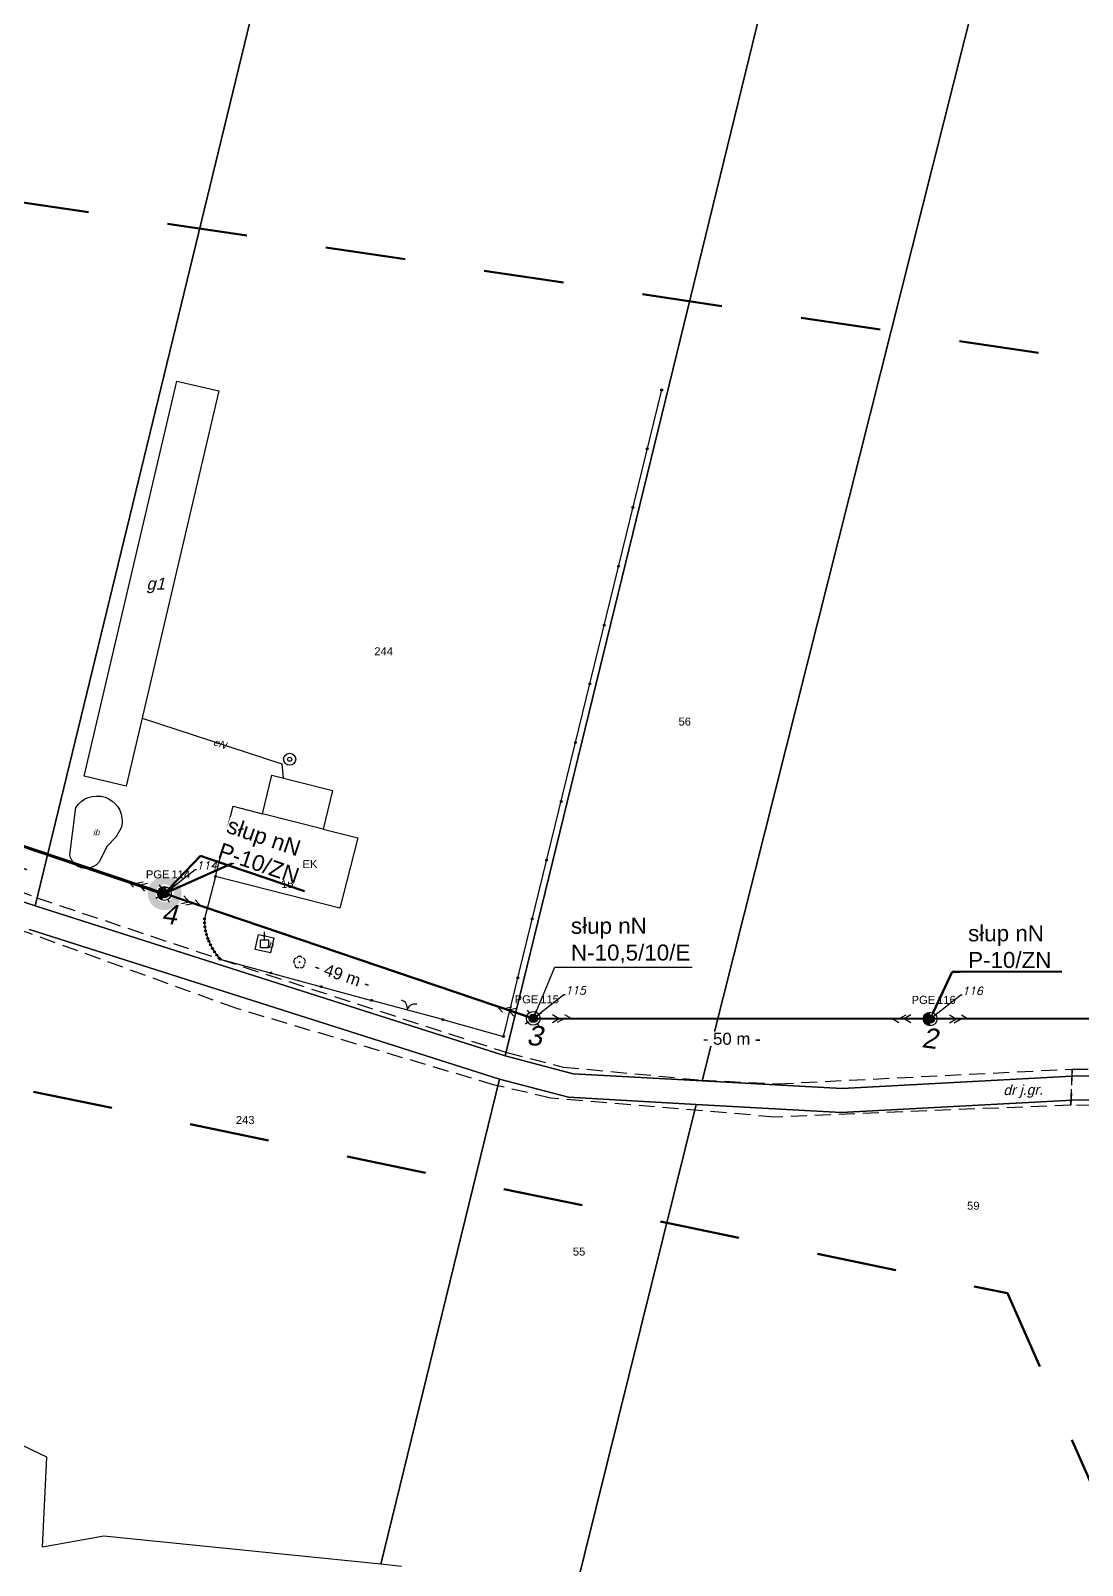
# Model space of a CAD drawing. Header units: metres. Extents: x 7542702 to 7555152, y 5804026 to 5815503.
# Drawn here: x 7549636.6 to 7549768, y 5805738.5 to 5805930.2 of the extents above; entities that cross this region are included whole.
import ezdxf
from ezdxf import colors
from ezdxf.entities.mleader import LeaderData, LeaderLine
from ezdxf.enums import TextEntityAlignment as Align
from ezdxf.math import Vec2, Vec3

# ---------------------------------------------------------------- set-up
doc = ezdxf.new("R2010")
doc.units = ezdxf.units.M
for name, pattern in [('4001', [0]), ('4002', [2, 1, -1]), ('4003', [3, 2, -1])]:
    doc.linetypes.add(name, pattern=pattern)
doc.layers.add('!tele', color=30, linetype='Continuous', lineweight=50, plot=False)
for name, color, linetype, lineweight in [('!trafo', 6, '4002', 50), ('_KABEL_ABONENCKI_NAPOWIETRZNY', 104, 'Continuous', 50), ('_MUFA', 202, 'Continuous', 30), ('_numery slupow etap 4 cz. 2', 7, 'Continuous', 40), ('_PA_OPCJONALNE', 1, 'Continuous', 30), ('_SIEC_NAPOWIETRZNA', 5, 'Continuous', 50), ('_SLUP_DZIERZAWIONY_ENERGETYCZNY', 1, 'Continuous', 30)]:
    doc.layers.add(name, color=color, linetype=linetype, lineweight=lineweight)
for name, color, linetype in [('_MM mufy', 3, 'Continuous'), ('_MM opisy', 7, 'Continuous'), ('_MM slupy', 5, 'Continuous'), ('Budynki', 7, 'Continuous'), ('Cmentarze_i_pomniki', 184, 'Continuous'), ('Drogi', 135, 'Continuous'), ('Dzialki', 165, 'Continuous'), ('Elementy_budynkow', 7, 'Continuous'), ('Linie_napowietrzne', 184, 'Continuous'), ('makro-numeracja-punktow', 7, 'Continuous'), ('Ogrodzenia', 184, 'Continuous'), ('Roslinnosc', 104, 'Continuous'), ('SYSTEM', 250, 'Continuous'), ('Teksty', 1, 'Continuous'), ('Uz_Energia', 1, 'Continuous'), ('Wody', 184, 'Continuous')]:
    doc.layers.add(name, color=color, linetype=linetype)
doc.layers.add('DIM', color=7, linetype='Continuous', plot=False)
doc.layers.get('_MUFA').off()
doc.styles.add('DYN_DIM', font='arial.ttf')
doc.styles.add('GeodText', font='romans.shx', dxfattribs={"oblique": 14.323945})
doc.styles.get("Standard").update_dxf_attribs({"font": 'arial.ttf'})
doc.dimstyles.new('opis linie', dxfattribs={"dimtxt": 1.5, "dimasz": 0.18, "dimexe": 0.18, "dimexo": 0.0625, "dimgap": 2.5, "dimtad": 4, "dimdec": 0, "dimzin": 0, "dimdsep": 46, "dimtxsty": 'Standard', "dimcen": 0.09, "dimse1": 1, "dimse2": 1, "dimsd1": 1, "dimsd2": 1, "dimclrt": 256, "dimadec": 0, "dimazin": 0, "dimtfac": 1, "dimtdec": 0, "dimtofl": 0, "dimtmove": 0, "dimatfit": 3, "dimfxl": 1, "dimtfill": 1, "dimtolj": 1, "dimtzin": 0, "dimarcsym": 0})
doc.dimstyles.get("Standard").update_dxf_attribs({"dimtxt": 0.18, "dimasz": 0.18, "dimexe": 0.18, "dimexo": 0.0625, "dimgap": 0.09, "dimtad": 0, "dimtih": 1, "dimtoh": 1, "dimdec": 4, "dimzin": 0, "dimdsep": 46, "dimtxsty": 'Standard', "dimcen": 0.09, "dimadec": 0, "dimazin": 0, "dimtfac": 1, "dimtdec": 4, "dimtofl": 0, "dimtmove": 0, "dimatfit": 3, "dimfxl": 1, "dimtolj": 1, "dimtzin": 0, "dimarcsym": 0})

# ---------------------------------------------------------------- blocks, each defined once
blk = doc.blocks.new('1422')
at = {"layer": 'Roslinnosc', "color": 104, "linetype": 'Continuous'}
blk.add_circle((0, 0), 0.1, dxfattribs=at)
for centre, start, end in [((-0.71, 0.23), 102.5, 221.75), ((0, 0.75), 30.19, 149.77), ((0.71, 0.23), 318.3, 77.49), ((-0.44, -0.61), 174.33, 293.45), ((0.44, -0.61), 246.24, 5.74)]:
    blk.add_arc(centre, 0.75, start, end, dxfattribs=at)
blk = doc.blocks.new('1651')
at = {"layer": 'Wody', "color": 184, "linetype": 'Continuous'}
for radius in [1.5, 0.5]:
    blk.add_circle((0, 0), radius, dxfattribs=at)
blk = doc.blocks.new('2283')
at = {"layer": 'Ogrodzenia', "color": 184, "linetype": 'Continuous'}
blk.add_line((0, 0), (0, 1), dxfattribs=at)
blk = doc.blocks.new('1283')
at = {"layer": 'Ogrodzenia', "color": 184, "linetype": 'Continuous'}
for centre, start, end in [((0, 2), 270, 0), ((0, -2), 0, 90)]:
    blk.add_arc(centre, 2, start, end, dxfattribs=at)
blk = doc.blocks.new('1281')
at = {"layer": 'Ogrodzenia', "color": 184, "linetype": 'Continuous'}
for radius in [0.24, 0.16, 0.08]:
    blk.add_circle((0, 0), radius, dxfattribs=at)
blk = doc.blocks.new('1363')
at = {"layer": 'Linie_napowietrzne', "color": 184, "linetype": 'Continuous'}
for p, q in [((-1.5, 0), (-2.5, 0)), ((0, 1.5), (0, 2.5)), ((1.5, 0), (2.5, 0)), ((0, -1.5), (0, -2.5))]:
    blk.add_line(p, q, dxfattribs=at)
blk.add_circle((0, 0), 0.5, dxfattribs=at)
blk = doc.blocks.new('1361')
at = {"layer": 'Linie_napowietrzne', "color": 184, "linetype": 'Continuous'}
blk.add_circle((0, 0), 0.5, dxfattribs=at)
blk = doc.blocks.new('1374')
at = {"layer": 'Cmentarze_i_pomniki', "color": 184, "linetype": 'Continuous'}
for p, q in [((-1, 1), (1, 1)), ((-1, -1), (-1, 1)), ((-0.3, 2), (0.3, 2)), ((0, 1), (0, 3)), ((1, 1), (1, -1)), ((1, -1), (-1, -1))]:
    blk.add_line(p, q, dxfattribs=at)
blk = doc.blocks.new('1367')
at = {"layer": 'Linie_napowietrzne', "color": 30, "linetype": 'Continuous'}
for p, q in [((-1, 7.8), (0, 9.53)), ((0, 0.5), (0, 10.5)), ((0, 7.8), (1.04, 5.99))]:
    blk.add_line(p, q, dxfattribs=at)
blk = doc.blocks.new('ADRES')
for points in [[(0.79, -2.15), (0.79, -2.15), (0.79, -0.99), (1.24, -0.99), (0, 0), (-1.24, -0.99), (-0.79, -0.99), (-0.79, -2.15), (0.79, -2.15), (0.79, -2.15)], [(-0.31, -2.15), (-0.31, -1.4), (0.31, -1.4), (0.31, -2.15)]]:
    blk.add_lwpolyline(points)
at = {"color": 212, "insert": (-3.15, -0.43), "char_height": 1, "width": 1e-16, "attachment_point": 6}
blk.add_mtext('LOK:  ', dxfattribs=at)
at = {"color": 4, "insert": (-3.15, -1.72), "char_height": 1, "width": 1e-16, "attachment_point": 6}
blk.add_mtext('PRZ: ', dxfattribs=at)
at = {"color": 7}
for tag, flags, p in [('ID_OBSZARU', 13, (29.07, 23.06)), ('WOJEWODZTWO', 13, (23.29, 19.95)), ('POWIAT', 13, (29.07, 18.51)), ('GMINA', 13, (29.07, 16.8)), ('TERC', 13, (29.07, 15.22)), ('SIMC', 13, (29.07, 13.42)), ('ULIC', 13, (29.07, 11.76)), ('SZEROKOSC_GEOGRAFICZNA', 13, (18.71, 10.18)), ('DLUGOSC_GEOGRAFICZNA', 13, (29.07, 8.25)), ('KATEGORIA_STAWKI_JEDNOSTKOWEJ_100', 13, (29.07, 4.77)), ('KWOTA_STAWKI_JEDNOSTKOWEJ_100', 13, (29.07, 2.89)), ('DOFINANSOWANIE_95', 13, (29.07, 0.87)), ('MIEJSCOWOSC', 12, (0, -3.65)), ('NR_PORZADKOWY', 12, (0, -6.09)), ('ULICA', 12, (0, -4.88))]:
    blk.add_attdef(tag, text='', height=1, dxfattribs=dict(at, flags=flags)).set_placement(p, align=Align.CENTER)
at = {"color": 1}
for tag, flags, p in [('ID_PA', 5, (29.07, 21.57)), ('RODZAJ_OBIEKTU', 5, (29.07, 6.63)), ('ZAPAS', 13, (29.07, -2.62))]:
    blk.add_attdef(tag, text='', height=1, dxfattribs=dict(at, flags=flags)).set_placement(p, align=Align.CENTER)
at = {"color": 212, "flags": 12}
blk.add_attdef('LICZBA_LOKALI', text='', height=1, dxfattribs=at).set_placement((-2.88, -0.43), align=Align.MIDDLE_LEFT)
at = {"color": 150, "flags": 12}
for tag, p in [('MUFA', (1.78, -0.93)), ('NUMER_WLOKNA', (1.86, -2.2))]:
    blk.add_attdef(tag, p, '', height=1, dxfattribs=at)
at = {"color": 7, "style": 'DYN_DIM', "flags": 13}
blk.add_attdef('ODC_FUNKCJONALNY', text='', height=1, dxfattribs=at).set_placement((29.07, -1.01), align=Align.CENTER)
at = {"color": 4, "flags": 12}
blk.add_attdef('LICZBA_SED_W_DANYM_PA', text='', height=1, dxfattribs=at).set_placement((-2.88, -1.72), align=Align.MIDDLE_LEFT)
blk = doc.blocks.new('1047')
at = {"layer": 'SYSTEM', "color": 250, "linetype": 'Continuous'}
blk.add_line((0, 1), (0, 11), dxfattribs=at)
blk = doc.blocks.new('1046')
at = {"layer": 'SYSTEM', "color": 250, "linetype": 'Continuous'}
for p, q in [((0, 1), (0, 11)), ((-1, 4.8), (0, 6.5)), ((1, 4.8), (0, 6.5))]:
    blk.add_line(p, q, dxfattribs=at)
blk = doc.blocks.new('SLUP_DZIERZAWIONY')
h = blk.add_hatch(color=256)
h.dxf.hatch_style = 1
h.paths.add_polyline_path([(0.53, 0, 1), (-0.53, 0, 1)])
at = {"lineweight": 30}
blk.add_circle((0, 0), 0.527, dxfattribs=at)
at = {"color": 7, "style": 'DYN_DIM', "flags": 13}
blk.add_attdef('ODC_FUNKCJONALNY', text='', height=1, dxfattribs=at).set_placement((0.36, 3.33), align=Align.CENTER)
at = {"color": 7, "flags": 12}
blk.add_attdef('WLASCICIEL', text='', height=1, dxfattribs=at).set_placement((0.63, 1.89), align=Align.RIGHT)
blk.add_attdef('SLUP_NUMER', (0.87, 1.89), '', height=1, dxfattribs=at)
blk.add_attdef('TYP', text='', height=1, dxfattribs=at).set_placement((0, -2.82), align=Align.CENTER)
blk = doc.blocks.new('MUFA_II')
at = {"layer": '_MM mufy'}
h = blk.add_hatch(color=256, dxfattribs=at)
h.dxf.hatch_style = 1
h.paths.add_polyline_path([(2.15, 0.12, 1), (-2.1, -0.05, 1)])
h.paths.add_polyline_path([(-1.1, -0.01, -1), (1.15, 0.08, -1)], flags=16)
h.paths.add_polyline_path([(-0.83, 0, -1), (0.88, 0.07, -1)], flags=0)
blk = doc.blocks.new('ZN')
at = {"layer": '_MM slupy', "transparency": 33554687}
h = blk.add_hatch(color=256, dxfattribs=at)
h.dxf.hatch_style = 1
h.paths.add_polyline_path([(0, -0.86), (0, 0.86, 1)])
at = {"layer": '_MM slupy'}
blk.add_circle((0, 0), 0.857, dxfattribs=at)
blk = doc.blocks.new('E')
at = {"layer": '_MM slupy'}
h = blk.add_hatch(color=256, dxfattribs=at)
h.dxf.hatch_style = 1
h.paths.add_polyline_path([(0.27, 0.37, 1), (-0.27, -0.37, 1)])
for radius in [0.857, 0.457]:
    blk.add_circle((0, 0), radius, dxfattribs=at)
blk = doc.blocks.new('*D187')
at = {"layer": 'Defpoints', "color": 0}
for p in [(7549748.97, 5805807.5), (7549748.97, 5805806.75), (7549802.71, 5805806.8)]:
    blk.add_point(p, dxfattribs=at)
at = {"layer": 'DIM', "insert": (7549775.84, 5805804.26), "char_height": 1.5, "attachment_point": 5, "rotation": 0.0533, "bg_fill": 3, "box_fill_scale": 1.1, "bg_fill_color": 9, "bg_fill_true_color": 13158600, "bg_fill_transparency": 0}
blk.add_mtext('\\A1;- 54 m -', dxfattribs=at)
blk = doc.blocks.new('*D188')
at = {"layer": 'Defpoints', "color": 0}
for p in [(7549699.39, 5805807.57), (7549699.39, 5805806.82), (7549748.97, 5805806.75)]:
    blk.add_point(p, dxfattribs=at)
at = {"layer": 'DIM', "insert": (7549724.18, 5805804.27), "char_height": 1.5, "attachment_point": 5, "rotation": 359.9191, "bg_fill": 3, "box_fill_scale": 1.1, "bg_fill_color": 9, "bg_fill_true_color": 13158600, "bg_fill_transparency": 0}
blk.add_mtext('\\A1;- 50 m -', dxfattribs=at)
blk = doc.blocks.new('*D189')
at = {"layer": 'Defpoints', "color": 0}
for p in [(7549653.32, 5805822.43), (7549653.56, 5805823.14), (7549699.39, 5805806.82)]:
    blk.add_point(p, dxfattribs=at)
at = {"layer": 'DIM', "insert": (7549675.55, 5805812.24), "char_height": 1.5, "attachment_point": 5, "rotation": 341.282, "bg_fill": 3, "box_fill_scale": 1.1, "bg_fill_color": 9, "bg_fill_true_color": 13158600, "bg_fill_transparency": 0}
blk.add_mtext('\\A1;- 49 m -', dxfattribs=at)
blk = doc.blocks.new('*D190')
at = {"layer": 'Defpoints', "color": 0}
for p in [(7549614.04, 5805835.69), (7549614.28, 5805836.4), (7549653.32, 5805822.43)]:
    blk.add_point(p, dxfattribs=at)
at = {"layer": 'DIM', "insert": (7549632.88, 5805826.69), "char_height": 1.5, "attachment_point": 5, "rotation": 341.3465, "bg_fill": 3, "box_fill_scale": 1.1, "bg_fill_color": 9, "bg_fill_true_color": 13158600, "bg_fill_transparency": 0}
blk.add_mtext('\\A1;- 41 m -', dxfattribs=at)
blk = doc.blocks.new('q')
at = {"layer": '_MM slupy'}
blk.add_blockref('ZN', (0, 0), dxfattribs=at)
at = {"layer": '_MM opisy'}
ml = blk.add_multileader_mtext('Standard', dxfattribs=at)
ml.set_content('\\pxql;słup nN\\PP-10/ZN', color=256)
ml.set_leader_properties()
ml.build(insert=Vec2(0, 0))
ml.multileader.update_dxf_attribs({"has_text_frame": 1, "text_left_attachment_type": 5, "text_right_attachment_type": 5, "dogleg_length": 1, "arrow_head_size": 1})
ctx = ml.context
ctx.base_point, ctx.char_height, ctx.arrow_head_size, ctx.landing_gap_size, ctx.plane_origin = Vec3(3.75, 5.9), 2, 1, 1, Vec3(1.72, -1.42)
ctx.left_attachment, ctx.right_attachment = 5, 5
notes = []
notes.append((ctx, [(0, (1, 1, 0), (2.75, 5.9), (1, 0), 1, [(0, [(0, 0), (2.75, 5.9)], 0, [])])]))
ctx.mtext.insert, ctx.mtext.flow_direction = Vec3(4.75, 11.7), 5
ctx.mtext.has_bg_fill, ctx.mtext.bg_color, ctx.mtext.bg_scale_factor, ctx.mtext.bg_transparency, ctx.mtext.use_window_bg_color = 1, -1023410175, 1, 0, 1
for ctx, leaders in notes:
    for number, flags, end, landing, length, lines in leaders:
        leader = LeaderData()
        leader.index, (leader.has_last_leader_line, leader.has_dogleg_vector, leader.attachment_direction) = number, flags
        leader.last_leader_point, leader.dogleg_vector, leader.dogleg_length = Vec3(end), Vec3(landing), length
        for number, points, colour, breaks in lines:
            line = LeaderLine()
            line.index, line.vertices, line.color, line.breaks = number, Vec3.list(points), colors.encode_raw_color(colour), breaks
            leader.lines.append(line)
        ctx.leaders.append(leader)

msp = doc.modelspace()

# ---------------------------------------------------------------- linework, layer by layer
at = {"layer": '!tele'}
msp.add_lwpolyline([(7549235.42, 5805927.35), (7549281.16, 5805915.19), (7549328.69, 5805902.42), (7549375.63, 5805889.88), (7549422.35, 5805877.51), (7549469.66, 5805864.74), (7549516.27, 5805852.16), (7549563.22, 5805839.72), (7549614.04, 5805835.69), (7549653.32, 5805822.43), (7549699.39, 5805806.82), (7549748.97, 5805806.75), (7549802.71, 5805806.8)], dxfattribs=at)
at = {"layer": '!trafo', "ltscale": 10}
msp.add_lwpolyline([(7549210.97, 5805971.74), (7549186.51, 5805890.92), (7549758.63, 5805772.48), (7549780.18, 5805723.46), (7549839.54, 5805708.8), (7550034.64, 5805616.04), (7550225.72, 5805531.11), (7550299.47, 5805504.29), (7550434.68, 5805495.35), (7550436.91, 5805580.28), (7550233.54, 5805622.74), (7550079.34, 5805684.2), (7550017.88, 5805761.3), (7549901, 5805869.43)], close=True, dxfattribs=at)
at = {"layer": '_KABEL_ABONENCKI_NAPOWIETRZNY'}
for points in [[(7549528.31, 5805841.22), (7549516.27, 5805852.16), (7549516.64, 5805851.99), (7549563.03, 5805839.65), (7549563.63, 5805839.59), (7549614.42, 5805835.47), (7549652.94, 5805822.42), (7549653.32, 5805822.43)], [(7549607.13, 5805845.33), (7549614.04, 5805835.69), (7549614.42, 5805835.47), (7549652.94, 5805822.42), (7549653.32, 5805822.43)], [(7549668.57, 5805829.21), (7549653.32, 5805822.43)]]:
    msp.add_lwpolyline(points, dxfattribs=at)
at = {"layer": '_SIEC_NAPOWIETRZNA'}
msp.add_lwpolyline([(7549802.71, 5805806.8), (7549749.03, 5805806.75), (7549699.39, 5805806.82), (7549653.32, 5805822.43), (7549614.04, 5805835.69), (7549563.22, 5805839.72), (7549516.27, 5805852.16), (7549469.66, 5805864.74), (7549422.36, 5805877.51), (7549375.63, 5805889.88), (7549328.69, 5805902.42), (7549281.16, 5805915.19), (7549235.42, 5805927.34)], dxfattribs=at)
at = {"layer": 'Budynki', "color": 7, "linetype": '4001'}
for points in [[(7549643.27, 5805837.1, 0), (7549654.85, 5805886.45, 0), (7549660.12, 5805885.22, 0), (7549648.54, 5805835.86, 0), (7549643.27, 5805837.1, 0)], [(7549659.68, 5805824.57, 0), (7549661.91, 5805833.33, 0), (7549665.57, 5805832.4, 0), (7549666.72, 5805837.21, 0), (7549674.33, 5805835.31, 0), (7549673.14, 5805830.47, 0), (7549677.46, 5805829.37, 0), (7549675.23, 5805820.61, 0), (7549659.68, 5805824.57, 0)], [(7549645.15, 5805826.4, 0), (7549644.81, 5805826.03, 0), (7549644.39, 5805825.76, 0), (7549643.92, 5805825.59, 0), (7549643.43, 5805825.55, 0), (7549642.97, 5805825.62, 0), (7549642.51, 5805825.81, 0), (7549642.11, 5805826.1, 0), (7549641.79, 5805826.49, 0), (7549641.58, 5805826.94, 0), (7549641.5, 5805827.24, 0), (7549642.26, 5805833.19, 0), (7549642.57, 5805833.59, 0), (7549642.93, 5805833.93, 0), (7549643.34, 5805834.21, 0), (7549643.79, 5805834.42, 0), (7549644.28, 5805834.56, 0), (7549644.77, 5805834.61, 0), (7549645.27, 5805834.59, 0), (7549645.43, 5805834.57, 0), (7549645.91, 5805834.45, 0), (7549646.37, 5805834.25, 0), (7549646.79, 5805833.98, 0), (7549647.17, 5805833.64, 0), (7549647.48, 5805833.26, 0), (7549647.73, 5805832.83, 0), (7549647.91, 5805832.36, 0), (7549648.01, 5805831.87, 0), (7549648.03, 5805831.37, 0), (7549647.98, 5805830.87, 0), (7549647.89, 5805830.53, 0), (7549647.25, 5805829.46, 0), (7549646.15, 5805828.33, 0), (7549645.15, 5805826.4, 0)], [(7549664.63, 5805815.43, 0), (7549665.08, 5805817.32, 0), (7549667, 5805816.9, 0), (7549666.58, 5805815, 0), (7549664.63, 5805815.43, 0)]]:
    msp.add_polyline3d(points, dxfattribs=at)
at = {"layer": 'Drogi', "color": 8, "linetype": '4003'}
for p, q in [((7549612.38, 5805831.5), (7549637.37, 5805821.9)), ((7549636.75, 5805817.34), (7549609.85, 5805827.22)), ((7549637.37, 5805821.9), (7549660.29, 5805814.21)), ((7549662.23, 5805808.09), (7549636.75, 5805817.34)), ((7549660.29, 5805814.21), (7549696.08, 5805802.56)), ((7549694.55, 5805798.5), (7549662.23, 5805808.09)), ((7549696.08, 5805802.56), (7549703.11, 5805800.75)), ((7549703.11, 5805800.75), (7549720.28, 5805799.12)), ((7549766.72, 5805800.49, 141.67), (7549802.29, 5805800.65)), ((7549720.28, 5805799.12), (7549729.88, 5805798.65)), ((7549729.88, 5805798.65), (7549766.72, 5805800.49)), ((7549766.72, 5805800.49), (7549766.55, 5805795.99, 141.67)), ((7549766.55, 5805795.99, 141.67), (7549766.72, 5805800.49, 141.67)), ((7549701.59, 5805796.87), (7549694.55, 5805798.5)), ((7549729.5, 5805794.5), (7549701.59, 5805796.87)), ((7549766.55, 5805795.99, 141.67), (7549729.5, 5805794.5)), ((7549802.23, 5805795.52), (7549766.55, 5805795.99, 141.67))]:
    msp.add_line(p, q, dxfattribs=at)
at = {"layer": 'Dzialki'}
for p, q in [((7549740.68, 5805985.46), (7549695.87, 5805802.14)), ((7549695.87, 5805802.14), (7549740.68, 5805985.46)), ((7549767.72, 5805986.58), (7549720.48, 5805799.03)), ((7549720.48, 5805799.03), (7549767.72, 5805986.58)), ((7549637.18, 5805820.87), (7549676.5, 5805982.8)), ((7549676.5, 5805982.8), (7549637.18, 5805820.87)), ((7549637.18, 5805820.87), (7549553.14, 5805849.35)), ((7549553.14, 5805849.35), (7549637.18, 5805820.87)), ((7549695.87, 5805802.14), (7549637.18, 5805820.87)), ((7549637.18, 5805820.87), (7549695.87, 5805802.14)), ((7549636.47, 5805817.95), (7549695.16, 5805799.23)), ((7549695.16, 5805799.23), (7549636.47, 5805817.95)), ((7549704.38, 5805799.91), (7549695.87, 5805802.14)), ((7549695.87, 5805802.14), (7549704.38, 5805799.91)), ((7549695.16, 5805799.23), (7549680.34, 5805738.62)), ((7549680.34, 5805738.62), (7549695.16, 5805799.23)), ((7549695.16, 5805799.23), (7549703.8, 5805796.97)), ((7549703.8, 5805796.97), (7549695.16, 5805799.23)), ((7549720.48, 5805799.03), (7549704.38, 5805799.91)), ((7549704.38, 5805799.91), (7549720.48, 5805799.03)), ((7549737.98, 5805798.06), (7549720.48, 5805799.03)), ((7549720.48, 5805799.03), (7549737.98, 5805798.06)), ((7549767.45, 5805799.63), (7549737.98, 5805798.06)), ((7549737.98, 5805798.06), (7549767.45, 5805799.63)), ((7549802.39, 5805799.32), (7549767.45, 5805799.63)), ((7549767.45, 5805799.63), (7549802.39, 5805799.32)), ((7549703.8, 5805796.97), (7549719.73, 5805796.07)), ((7549719.73, 5805796.07), (7549703.8, 5805796.97)), ((7549719.73, 5805796.07), (7549691.29, 5805681.25)), ((7549691.29, 5805681.25), (7549719.73, 5805796.07)), ((7549719.73, 5805796.07), (7549737.87, 5805795.06)), ((7549737.87, 5805795.06), (7549719.73, 5805796.07)), ((7549737.87, 5805795.06), (7549767.48, 5805796.63)), ((7549767.48, 5805796.63), (7549737.87, 5805795.06)), ((7549767.48, 5805796.63), (7549802.06, 5805796.33)), ((7549802.06, 5805796.33), (7549767.48, 5805796.63)), ((7549638.64, 5805752.02), (7549623.2, 5805759.33)), ((7549638.09, 5805740.75), (7549638.64, 5805752.02)), ((7549645.75, 5805742.12), (7549638.09, 5805740.75)), ((7549680.34, 5805738.62), (7549645.75, 5805742.12)), ((7549682.92, 5805738.36), (7549680.34, 5805738.62))]:
    msp.add_line(p, q, dxfattribs=at)
at = {"layer": 'Elementy_budynkow', "color": 7, "linetype": '4001'}
msp.add_polyline3d([(7549674.33, 5805835.31, 0), (7549673.14, 5805830.47, 0), (7549665.57, 5805832.4, 0), (7549666.72, 5805837.21, 0), (7549674.33, 5805835.31, 0)], dxfattribs=at)
at = {"layer": 'Ogrodzenia', "color": 184, "linetype": '4001'}
for p, q in [((7549695.67, 5805804.56), (7549715.43, 5805885.34)), ((7549659.68, 5805824.57), (7549658.31, 5805819.26)), ((7549658.31, 5805819.26), (7549658.33, 5805818.76)), ((7549658.33, 5805818.76), (7549658.38, 5805818.26)), ((7549658.38, 5805818.26), (7549658.46, 5805817.77)), ((7549658.46, 5805817.77), (7549658.58, 5805817.29)), ((7549658.58, 5805817.29), (7549658.73, 5805816.81)), ((7549658.73, 5805816.81), (7549658.86, 5805816.47)), ((7549658.86, 5805816.47), (7549659.06, 5805816.01)), ((7549659.06, 5805816.01), (7549659.3, 5805815.57)), ((7549659.3, 5805815.57), (7549659.56, 5805815.14)), ((7549659.56, 5805815.14), (7549659.85, 5805814.74)), ((7549659.85, 5805814.74), (7549660.16, 5805814.35)), ((7549660.16, 5805814.35), (7549660.29, 5805814.21)), ((7549660.29, 5805814.21), (7549679.19, 5805809.08)), ((7549688.08, 5805806.67), (7549695.67, 5805804.56))]:
    msp.add_line(p, q, dxfattribs=at)
at = {"layer": 'Uz_Energia', "color": 1, "linetype": '4001'}
for p, q in [((7549650.53, 5805844.34), (7549667.97, 5805838.62)), ((7549667.97, 5805838.62), (7549668.13, 5805836.85))]:
    msp.add_line(p, q, dxfattribs=at)

# ---------------------------------------------------------------- block references
at = {"layer": '_MUFA'}
msp.add_blockref('MUFA_II', (7549653.32, 5805822.43), dxfattribs=at)
at = {"layer": '_PA_OPCJONALNE'}
ref = msp.add_blockref('ADRES', (7549668.57, 5805829.21), dxfattribs=dict(at, rotation=1))
ref.add_attrib('MIEJSCOWOSC', 'JACZEWEK', dxfattribs={"layer": '0', "color": 7, "height": 1, "rotation": 1, "flags": 12}).set_placement((7549668.63, 5805825.56), align=Align.CENTER)
ref.add_attrib('NR_PORZADKOWY', '15', dxfattribs={"layer": '0', "color": 7, "height": 1, "rotation": 1, "flags": 12}).set_placement((7549668.67, 5805823.12), align=Align.CENTER)
ref.add_attrib('LICZBA_LOKALI', '1', (7549665.7, 5805828.25), dxfattribs={"layer": '0', "color": 212, "height": 1, "rotation": 1, "flags": 12})
ref.add_attrib('LICZBA_SED_W_DANYM_PA', '0', (7549665.72, 5805826.96), dxfattribs={"layer": '0', "color": 4, "height": 1, "rotation": 1, "flags": 12})
at = {"layer": '_SLUP_DZIERZAWIONY_ENERGETYCZNY'}
for p, values in [((7549653.32, 5805822.43), {'WLASCICIEL': 'PGE', 'SLUP_NUMER': '114'}), ((7549699.39, 5805806.82), {'WLASCICIEL': 'PGE', 'SLUP_NUMER': '115'}), ((7549748.97, 5805806.75), {'WLASCICIEL': 'PGE', 'SLUP_NUMER': '116'})]:
    msp.add_blockref('SLUP_DZIERZAWIONY', p, dxfattribs=at).add_auto_attribs(values)
at = {"layer": 'Cmentarze_i_pomniki', "color": 184, "xscale": 0.5, "yscale": 0.5, "zscale": 0.5}
msp.add_blockref('1374', (7549665.82, 5805816.16), dxfattribs=at)
at = {"layer": 'Linie_napowietrzne', "color": 1}
for name, p, xscale, yscale, zscale, rotation in [('1046', (7549653.32, 5805822.43), 0.5, 0.5, 0.5, 71.34653300000002), ('1047', (7549653.32, 5805822.43), 0.5, 0.5, 0.5, 71.34653300000002), ('1046', (7549653.32, 5805822.43), 0.4999999999999999, 0.4999999999999999, 0.4999999999999999, 251.281964), ('1047', (7549653.32, 5805822.43), 0.4999999999999999, 0.4999999999999999, 0.4999999999999999, 251.281964), ('1046', (7549699.39, 5805806.82), 0.5, 0.5, 0.5, 71.28196400000002), ('1047', (7549699.39, 5805806.82), 0.5, 0.5, 0.5, 71.28196400000002), ('1046', (7549699.39, 5805806.82), 0.5, 0.5, 0.5, 269.9191060000001), ('1047', (7549699.39, 5805806.82), 0.5, 0.5, 0.5, 269.9191060000001), ('1046', (7549748.97, 5805806.75), 0.5, 0.5, 0.5, 89.919106), ('1047', (7549748.97, 5805806.75), 0.5, 0.5, 0.5, 89.919106), ('1046', (7549748.97, 5805806.75), 0.5, 0.5, 0.5, 270.053308), ('1047', (7549748.97, 5805806.75), 0.5, 0.5, 0.5, 270.053308)]:
    msp.add_blockref(name, p, dxfattribs=dict(at, xscale=xscale, yscale=yscale, zscale=zscale, rotation=rotation))
at = {"layer": 'Linie_napowietrzne', "color": 30}
for p, xscale, yscale, zscale, rotation in [((7549653.32, 5805822.43), 0.5, 0.5, 0.5, 71.34653300000002), ((7549653.32, 5805822.43), 0.5, 0.5, 0.5, 71.34653300000002), ((7549653.32, 5805822.43), 0.4999999999999999, 0.4999999999999999, 0.4999999999999999, 251.281964), ((7549653.32, 5805822.43), 0.4999999999999999, 0.4999999999999999, 0.4999999999999999, 251.281964), ((7549699.39, 5805806.82), 0.5, 0.5, 0.5, 71.28196400000002), ((7549699.39, 5805806.82), 0.5, 0.5, 0.5, 71.28196400000002), ((7549699.39, 5805806.82), 0.5, 0.5, 0.5, 269.9191060000001), ((7549699.39, 5805806.82), 0.5, 0.5, 0.5, 269.9191060000001), ((7549748.97, 5805806.75), 0.5, 0.5, 0.5, 89.919106), ((7549748.97, 5805806.75), 0.5, 0.5, 0.5, 89.919106), ((7549748.97, 5805806.75), 0.5, 0.5, 0.5, 270.053308), ((7549748.97, 5805806.75), 0.5, 0.5, 0.5, 270.053308)]:
    msp.add_blockref('1367', p, dxfattribs=dict(at, xscale=xscale, yscale=yscale, zscale=zscale, rotation=rotation))
at = {"layer": 'Linie_napowietrzne', "color": 184, "xscale": 0.5, "yscale": 0.5, "zscale": 0.5}
for p, rotation in [((7549653.32, 5805822.43), 298.945157), ((7549653.32, 5805822.43), 298.945157), ((7549699.39, 5805806.82), 35.34417500000001), ((7549699.39, 5805806.82), 35.34417500000001)]:
    msp.add_blockref('1363', p, dxfattribs=dict(at, rotation=rotation))
for p in [(7549653.32, 5805822.43), (7549653.32, 5805822.43), (7549699.39, 5805806.82), (7549699.39, 5805806.82), (7549748.97, 5805806.75), (7549748.97, 5805806.75)]:
    msp.add_blockref('1361', p, dxfattribs=at)
at = {"layer": 'Ogrodzenia', "color": 184, "xscale": 0.5, "yscale": 0.5, "zscale": 0.5}
for p in [(7549715.43, 5805885.34), (7549713.63, 5805878), (7549711.84, 5805870.65), (7549710.04, 5805863.31), (7549708.25, 5805855.96), (7549706.45, 5805848.62), (7549704.65, 5805841.28), (7549702.86, 5805833.93), (7549701.06, 5805826.59), (7549659.68, 5805824.57), (7549658.31, 5805819.26), (7549658.31, 5805819.26), (7549658.33, 5805818.76), (7549658.33, 5805818.76), (7549658.38, 5805818.26), (7549658.38, 5805818.26), (7549658.46, 5805817.77), (7549658.46, 5805817.77), (7549699.26, 5805819.25), (7549658.58, 5805817.29), (7549658.58, 5805817.29), (7549658.73, 5805816.81), (7549658.73, 5805816.81), (7549658.86, 5805816.47), (7549658.86, 5805816.47), (7549659.06, 5805816.01), (7549659.06, 5805816.01), (7549659.3, 5805815.57), (7549659.3, 5805815.57), (7549659.56, 5805815.14), (7549659.56, 5805815.14), (7549659.85, 5805814.74), (7549659.85, 5805814.74), (7549660.16, 5805814.35), (7549660.16, 5805814.35), (7549660.29, 5805814.21), (7549660.29, 5805814.21), (7549666.59, 5805812.5), (7549672.89, 5805810.79), (7549697.47, 5805811.9), (7549679.19, 5805809.08), (7549688.08, 5805806.67), (7549695.67, 5805804.56), (7549695.67, 5805804.56)]:
    msp.add_blockref('1281', p, dxfattribs=at)
at = {"layer": 'Ogrodzenia', "color": 184, "xscale": 0.5, "yscale": 9.210874, "rotation": 74.83217200000001}
msp.add_blockref('2283', (7549688.08, 5805806.67), dxfattribs=at)
at = {"layer": 'Ogrodzenia', "color": 184, "xscale": 0.5, "yscale": 0.5, "zscale": 0.5, "rotation": 74.83217200000001}
msp.add_blockref('1283', (7549683.63, 5805807.88), dxfattribs=at)
at = {"layer": 'Roslinnosc', "color": 104, "xscale": 0.5, "yscale": 0.5, "zscale": 0.5}
msp.add_blockref('1422', (7549670.19, 5805813.84), dxfattribs=at)
at = {"layer": 'Wody', "color": 184, "xscale": 0.5, "yscale": 0.5, "zscale": 0.5}
msp.add_blockref('1651', (7549668.96, 5805839.2), dxfattribs=at)

# ---------------------------------------------------------------- texts
at = {"layer": 'Budynki', "color": 7, "oblique": 15}
for s, p in [('g1', (7549651.05, 5805860.4)), ('m2', (7549666.77, 5805827.46))]:
    msp.add_text(s, height=1.5, rotation=359.97, dxfattribs=at).set_placement(p)
for p in [(7549644.38, 5805829.71), (7549666.08, 5805815.64)]:
    msp.add_text('ib', height=0.75, dxfattribs=at).set_placement(p)
at = {"layer": 'Dzialki'}
for s, p in [('244', (7549679.53, 5805852.19)), ('56', (7549717.54, 5805843.41)), ('243', (7549662.24, 5805793.63)), ('59', (7549753.58, 5805782.92)), ('55', (7549704.34, 5805777.19))]:
    msp.add_text(s, height=1, dxfattribs=at).set_placement(p)
at = {"layer": 'makro-numeracja-punktow', "color": 6, "char_height": 1, "attachment_point": 7, "line_spacing_factor": 0.8, "style": 'GeodText'}
for s, insert in [('114', (7549657.32, 5805825.43)), ('115', (7549703.39, 5805809.82)), ('116', (7549752.97, 5805809.75))]:
    msp.add_mtext(s, dxfattribs=dict(at, insert=insert))
at = {"layer": 'Teksty', "color": 1, "oblique": 15}
msp.add_text('dr j.gr.', height=1.25, rotation=0.7033, dxfattribs=at).set_placement((7549758.11, 5805797.24))
at = {"layer": 'Uz_Energia', "color": 1, "oblique": 15}
msp.add_text('eN', height=0.9, rotation=341.4446, dxfattribs=at).set_placement((7549659.33, 5805840.99))

# ---------------------------------------------------------------- leaders
at = {"layer": 'makro-numeracja-punktow', "color": 6, "has_arrowhead": 0, "annotation_type": 0, "has_hookline": 1, "hookline_direction": 0}
for points, text_width in [([(7549653.32, 5805822.43), (7549657.14, 5805825.43), (7549657.32, 5805825.43)], 2.35), ([(7549699.39, 5805806.82), (7549703.21, 5805809.82), (7549703.39, 5805809.82)], 2.38), ([(7549748.97, 5805806.75), (7549752.79, 5805809.75), (7549752.97, 5805809.75)], 2.39)]:
    msp.add_leader(points, dimstyle='Standard', dxfattribs=dict(at, text_width=text_width))

# ---------------------------------------------------------------- next in the draw order: block references
at = {"layer": '!tele'}
for p, rotation in [((7549653.32, 5805822.43), 341.2819642050806), ((7549748.97, 5805806.75), 0.0533083017925407)]:
    msp.add_blockref('q', p, dxfattribs=dict(at, rotation=rotation))

# ---------------------------------------------------------------- next in the draw order: leaders
at = {"layer": '_MM opisy'}
ml = msp.add_multileader_mtext('Standard', dxfattribs=at)
ml.set_content('\\pxql;słup nN\\PN-10,5/10/E', color=256)
ml.set_leader_properties()
ml.build(insert=Vec2(0, 0))
ml.multileader.update_dxf_attribs({"has_text_frame": 1, "text_left_attachment_type": 5, "text_right_attachment_type": 5, "dogleg_length": 1, "arrow_head_size": 1})
ctx = ml.context
ctx.base_point, ctx.char_height, ctx.arrow_head_size, ctx.landing_gap_size, ctx.plane_origin = Vec3(7549703.1, 5805813.23), 2, 1, 1, Vec3(7549701.11, 5805805.4)
ctx.left_attachment, ctx.right_attachment = 5, 5
notes = []
notes.append((ctx, [(0, (1, 1, 0), (7549702.1, 5805813.23), (1, 0), 1, [(0, [(7549699.39, 5805806.82), (7549702.1, 5805813.23)], 0, [])])]))
ctx.mtext.insert, ctx.mtext.flow_direction = Vec3(7549704.1, 5805819.39), 5
ctx.mtext.has_bg_fill, ctx.mtext.bg_color, ctx.mtext.bg_scale_factor, ctx.mtext.bg_transparency, ctx.mtext.use_window_bg_color = 1, -1023410175, 1, 0, 1
for ctx, leaders in notes:
    for number, flags, end, landing, length, lines in leaders:
        leader = LeaderData()
        leader.index, (leader.has_last_leader_line, leader.has_dogleg_vector, leader.attachment_direction) = number, flags
        leader.last_leader_point, leader.dogleg_vector, leader.dogleg_length = Vec3(end), Vec3(landing), length
        for number, points, colour, breaks in lines:
            line = LeaderLine()
            line.index, line.vertices, line.color, line.breaks = number, Vec3.list(points), colors.encode_raw_color(colour), breaks
            leader.lines.append(line)
        ctx.leaders.append(leader)

# ---------------------------------------------------------------- next in the draw order: block references
msp.add_blockref('E', (7549699.39, 5805806.82))

# ---------------------------------------------------------------- next in the draw order: dimensions: what is measured, and where the dimension line sits
at = {"layer": 'DIM'}
dim = msp.add_aligned_dim(p1=(7549802.71, 5805806.8), p2=(7549748.97, 5805806.75), distance=-0.75, dimstyle='opis linie', override={"dimpost": '- <> m -'}, dxfattribs=at)
dim.commit()
dim.dimension.update_dxf_attribs({"geometry": '*D187', "text_midpoint": (7549775.84, 5805804.26)})

# ---------------------------------------------------------------- next in the draw order: dimensions: what is measured, and where the dimension line sits
dim = msp.add_aligned_dim(p1=(7549748.97, 5805806.75), p2=(7549699.39, 5805806.82), distance=-0.75, dimstyle='opis linie', override={"dimpost": '- <> m -'}, dxfattribs=at)
dim.commit()
dim.dimension.update_dxf_attribs({"geometry": '*D188', "text_midpoint": (7549724.18, 5805804.27)})

# ---------------------------------------------------------------- next in the draw order: texts
at = {"layer": '_numery slupow etap 4 cz. 2', "oblique": 10}
msp.add_text('2', height=2.5, rotation=352.3953, dxfattribs=at).set_placement((7549747.83, 5805803.24))

# ---------------------------------------------------------------- next in the draw order: dimensions: what is measured, and where the dimension line sits
at = {"layer": 'DIM'}
dim = msp.add_aligned_dim(p1=(7549699.39, 5805806.82), p2=(7549653.32, 5805822.43), distance=-0.75, dimstyle='opis linie', override={"dimpost": '- <> m -'}, dxfattribs=at)
dim.commit()
dim.dimension.update_dxf_attribs({"geometry": '*D189', "text_midpoint": (7549675.55, 5805812.24)})

# ---------------------------------------------------------------- next in the draw order: texts
at = {"layer": '_numery slupow etap 4 cz. 2', "oblique": 10}
msp.add_text('3', height=2.5, rotation=352.3953, dxfattribs=at).set_placement((7549698.48, 5805803.57))

# ---------------------------------------------------------------- next in the draw order: dimensions: what is measured, and where the dimension line sits
at = {"layer": 'DIM'}
dim = msp.add_aligned_dim(p1=(7549653.32, 5805822.43), p2=(7549614.04, 5805835.69), distance=-0.75, dimstyle='opis linie', override={"dimpost": '- <> m -'}, dxfattribs=at)
dim.commit()
dim.dimension.update_dxf_attribs({"geometry": '*D190', "text_midpoint": (7549632.88, 5805826.69)})

# ---------------------------------------------------------------- next in the draw order: texts
at = {"layer": '_numery slupow etap 4 cz. 2', "oblique": 10}
msp.add_text('4', height=2.5, rotation=352.3953, dxfattribs=at).set_placement((7549652.86, 5805818.75))

doc.saveas('drawing.dxf')
